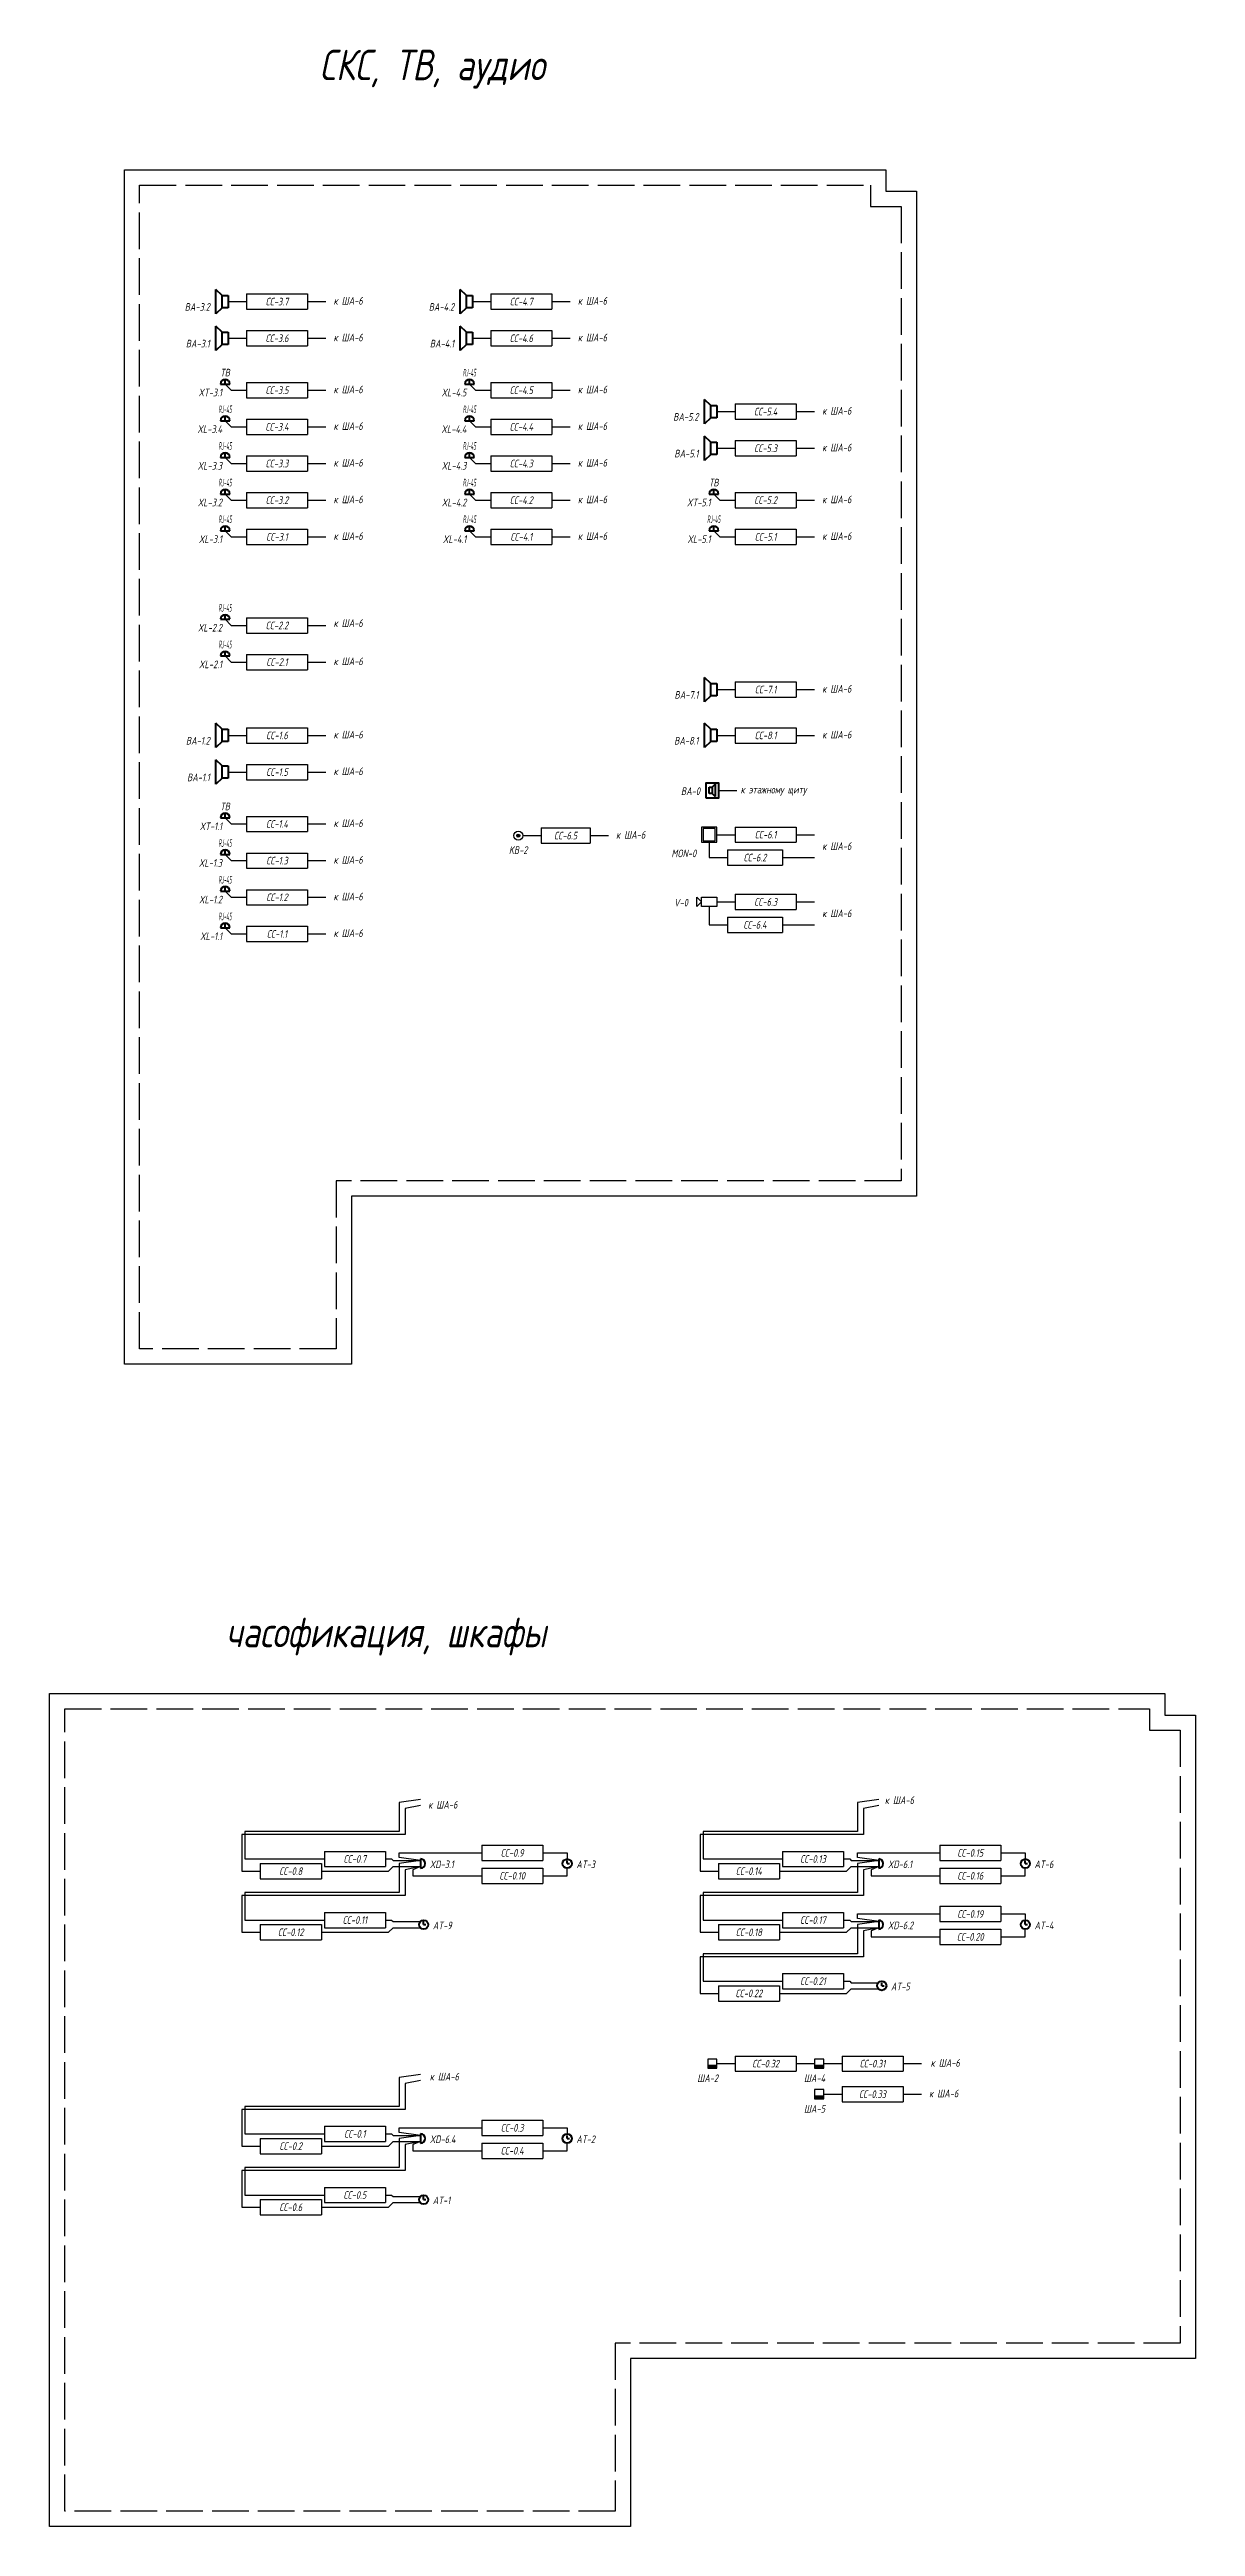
# Model space of a CAD drawing. Header units: millimetres. Extents: x -1048 to 3005, y -1068 to 487.
# Drawn here: x 844 to 1219, y -392 to 418 of the extents above; entities that cross this region are included whole.
import ezdxf
from ezdxf.enums import TextEntityAlignment as Align

# ---------------------------------------------------------------- set-up
doc = ezdxf.new("R2010")
doc.units = ezdxf.units.MM
doc.linetypes.add('ACAD_ISO02W100', pattern=[15, 12, -3])
doc.layers.add('05 Слаботочка', color=7, linetype='Continuous')
doc.layers.add('10 СОТ', color=7, linetype='Continuous')
doc.layers.add('noprint', color=2, linetype='Continuous', plot=False)
doc.styles.get("Standard").update_dxf_attribs({"font": 'arial.ttf'})
doc.styles.add('ГОСТ-ISOCPEUR', font='isocpeui.ttf', dxfattribs={"width": 0.8})
doc.linetypes.add('12V', pattern='A,12.7,-5.08,["12V",Standard,S=2.54,R=0,X=-2.54,Y=-1.27],-5.08', length=22.86)
doc.linetypes.add('LAN_LINE', pattern='A,0.2,-0.05,["LAN",Standard,S=0.1,R=0,X=0,Y=-0.05],-0.3,0.1', length=0.65)
doc.linetypes.add('RS_LINE', pattern='A,0.2,-0.05,["RS",Standard,S=0.1,R=0,X=0,Y=-0.05],-0.2,0.1', length=0.55)

# ---------------------------------------------------------------- blocks, each defined once
blk = doc.blocks.new('розетка RJ-45')
at = {"color": 0, "lineweight": -2}
for p, q in [((-1.5, 0), (1.5, 0)), ((0, 0), (0, 1.5))]:
    blk.add_line(p, q, dxfattribs=at)
blk.add_arc((0, 0), 1.5, 0, 180, dxfattribs=at)
at = {"color": 0, "lineweight": -2, "style": 'ГОСТ-ISOCPEUR', "width": 0.4}
blk.add_text('RJ-45', height=2.5, dxfattribs=at).set_placement((0, 2.5), align=Align.CENTER)
blk = doc.blocks.new('розетка ТВ')
at = {"color": 0, "lineweight": -2}
for p, q in [((-1.5, 0), (1.5, 0)), ((0, 0), (0, 1.5))]:
    blk.add_line(p, q, dxfattribs=at)
blk.add_arc((0, 0), 1.5, 0, 180, dxfattribs=at)
at = {"color": 0, "lineweight": -2, "style": 'ГОСТ-ISOCPEUR', "width": 0.8}
blk.add_text('ТВ', height=2.5, dxfattribs=at).set_placement((0, 2.5), align=Align.CENTER)
blk = doc.blocks.new('*T256')
at = {"color": 0, "lineweight": -2}
for p, q in [((0, 0), (20, 0)), ((0, 0), (0, -5)), ((20, 0), (20, -5)), ((0, -5), (20, -5))]:
    blk.add_line(p, q, dxfattribs=at)
at = {"color": 0, "insert": (10, -2.5), "char_height": 2.5, "width": 19, "attachment_point": 5, "style": 'ГОСТ-ISOCPEUR'}
blk.add_mtext('{СС-1.1}', dxfattribs=at)
blk = doc.blocks.new('*T259')
at = {"color": 0, "lineweight": -2}
for p, q in [((0, 0), (20, 0)), ((0, 0), (0, -5)), ((20, 0), (20, -5)), ((0, -5), (20, -5))]:
    blk.add_line(p, q, dxfattribs=at)
at = {"color": 0, "insert": (10, -2.5), "char_height": 2.5, "width": 19, "attachment_point": 5, "style": 'ГОСТ-ISOCPEUR'}
blk.add_mtext('{СС-1.2}', dxfattribs=at)
blk = doc.blocks.new('*T260')
at = {"color": 0, "lineweight": -2}
for p, q in [((0, 0), (20, 0)), ((0, 0), (0, -5)), ((20, 0), (20, -5)), ((0, -5), (20, -5))]:
    blk.add_line(p, q, dxfattribs=at)
at = {"color": 0, "insert": (10, -2.5), "char_height": 2.5, "width": 19, "attachment_point": 5, "style": 'ГОСТ-ISOCPEUR'}
blk.add_mtext('{СС-1.3}', dxfattribs=at)
blk = doc.blocks.new('*T261')
at = {"color": 0, "lineweight": -2}
for p, q in [((0, 0), (20, 0)), ((0, 0), (0, -5)), ((20, 0), (20, -5)), ((0, -5), (20, -5))]:
    blk.add_line(p, q, dxfattribs=at)
at = {"color": 0, "insert": (10, -2.5), "char_height": 2.5, "width": 19, "attachment_point": 5, "style": 'ГОСТ-ISOCPEUR'}
blk.add_mtext('{СС-2.1}', dxfattribs=at)
blk = doc.blocks.new('*T262')
at = {"color": 0, "lineweight": -2}
for p, q in [((0, 0), (20, 0)), ((0, 0), (0, -5)), ((20, 0), (20, -5)), ((0, -5), (20, -5))]:
    blk.add_line(p, q, dxfattribs=at)
at = {"color": 0, "insert": (10, -2.5), "char_height": 2.5, "width": 19, "attachment_point": 5, "style": 'ГОСТ-ISOCPEUR'}
blk.add_mtext('{СС-2.2}', dxfattribs=at)
blk = doc.blocks.new('*T263')
at = {"color": 0, "lineweight": -2}
for p, q in [((0, 0), (20, 0)), ((0, 0), (0, -5)), ((20, 0), (20, -5)), ((0, -5), (20, -5))]:
    blk.add_line(p, q, dxfattribs=at)
at = {"color": 0, "insert": (10, -2.5), "char_height": 2.5, "width": 19, "attachment_point": 5, "style": 'ГОСТ-ISOCPEUR'}
blk.add_mtext('{СС-3.1}', dxfattribs=at)
blk = doc.blocks.new('*T264')
at = {"color": 0, "lineweight": -2}
for p, q in [((0, 0), (20, 0)), ((0, 0), (0, -5)), ((20, 0), (20, -5)), ((0, -5), (20, -5))]:
    blk.add_line(p, q, dxfattribs=at)
at = {"color": 0, "insert": (10, -2.5), "char_height": 2.5, "width": 19, "attachment_point": 5, "style": 'ГОСТ-ISOCPEUR'}
blk.add_mtext('{СС-3.2}', dxfattribs=at)
blk = doc.blocks.new('*T265')
at = {"color": 0, "lineweight": -2}
for p, q in [((0, 0), (20, 0)), ((0, 0), (0, -5)), ((20, 0), (20, -5)), ((0, -5), (20, -5))]:
    blk.add_line(p, q, dxfattribs=at)
at = {"color": 0, "insert": (10, -2.5), "char_height": 2.5, "width": 19, "attachment_point": 5, "style": 'ГОСТ-ISOCPEUR'}
blk.add_mtext('{СС-3.3}', dxfattribs=at)
blk = doc.blocks.new('*T266')
at = {"color": 0, "lineweight": -2}
for p, q in [((0, 0), (20, 0)), ((0, 0), (0, -5)), ((20, 0), (20, -5)), ((0, -5), (20, -5))]:
    blk.add_line(p, q, dxfattribs=at)
at = {"color": 0, "insert": (10, -2.5), "char_height": 2.5, "width": 19, "attachment_point": 5, "style": 'ГОСТ-ISOCPEUR'}
blk.add_mtext('{СС-3.4}', dxfattribs=at)
blk = doc.blocks.new('*T267')
at = {"color": 0, "lineweight": -2}
for p, q in [((0, 0), (20, 0)), ((0, 0), (0, -5)), ((20, 0), (20, -5)), ((0, -5), (20, -5))]:
    blk.add_line(p, q, dxfattribs=at)
at = {"color": 0, "insert": (10, -2.5), "char_height": 2.5, "width": 19, "attachment_point": 5, "style": 'ГОСТ-ISOCPEUR'}
blk.add_mtext('{СС-4.1}', dxfattribs=at)
blk = doc.blocks.new('*T268')
at = {"color": 0, "lineweight": -2}
for p, q in [((0, 0), (20, 0)), ((0, 0), (0, -5)), ((20, 0), (20, -5)), ((0, -5), (20, -5))]:
    blk.add_line(p, q, dxfattribs=at)
at = {"color": 0, "insert": (10, -2.5), "char_height": 2.5, "width": 19, "attachment_point": 5, "style": 'ГОСТ-ISOCPEUR'}
blk.add_mtext('{СС-4.2}', dxfattribs=at)
blk = doc.blocks.new('*T269')
at = {"color": 0, "lineweight": -2}
for p, q in [((0, 0), (20, 0)), ((0, 0), (0, -5)), ((20, 0), (20, -5)), ((0, -5), (20, -5))]:
    blk.add_line(p, q, dxfattribs=at)
at = {"color": 0, "insert": (10, -2.5), "char_height": 2.5, "width": 19, "attachment_point": 5, "style": 'ГОСТ-ISOCPEUR'}
blk.add_mtext('{СС-4.3}', dxfattribs=at)
blk = doc.blocks.new('*T270')
at = {"color": 0, "lineweight": -2}
for p, q in [((0, 0), (20, 0)), ((0, 0), (0, -5)), ((20, 0), (20, -5)), ((0, -5), (20, -5))]:
    blk.add_line(p, q, dxfattribs=at)
at = {"color": 0, "insert": (10, -2.5), "char_height": 2.5, "width": 19, "attachment_point": 5, "style": 'ГОСТ-ISOCPEUR'}
blk.add_mtext('{СС-4.4}', dxfattribs=at)
blk = doc.blocks.new('*T271')
at = {"color": 0, "lineweight": -2}
for p, q in [((0, 0), (20, 0)), ((0, 0), (0, -5)), ((20, 0), (20, -5)), ((0, -5), (20, -5))]:
    blk.add_line(p, q, dxfattribs=at)
at = {"color": 0, "insert": (10, -2.5), "char_height": 2.5, "width": 19, "attachment_point": 5, "style": 'ГОСТ-ISOCPEUR'}
blk.add_mtext('{СС-4.5}', dxfattribs=at)
blk = doc.blocks.new('*T272')
at = {"color": 0, "lineweight": -2}
for p, q in [((0, 0), (20, 0)), ((0, 0), (0, -5)), ((20, 0), (20, -5)), ((0, -5), (20, -5))]:
    blk.add_line(p, q, dxfattribs=at)
at = {"color": 0, "insert": (10, -2.5), "char_height": 2.5, "width": 19, "attachment_point": 5, "style": 'ГОСТ-ISOCPEUR'}
blk.add_mtext('{СС-5.1}', dxfattribs=at)
blk = doc.blocks.new('*T273')
at = {"color": 0, "lineweight": -2}
for p, q in [((0, 0), (20, 0)), ((0, 0), (0, -5)), ((20, 0), (20, -5)), ((0, -5), (20, -5))]:
    blk.add_line(p, q, dxfattribs=at)
at = {"color": 0, "insert": (10, -2.5), "char_height": 2.5, "width": 19, "attachment_point": 5, "style": 'ГОСТ-ISOCPEUR'}
blk.add_mtext('{СС-1.4}', dxfattribs=at)
blk = doc.blocks.new('*T274')
at = {"color": 0, "lineweight": -2}
for p, q in [((0, 0), (20, 0)), ((0, 0), (0, -5)), ((20, 0), (20, -5)), ((0, -5), (20, -5))]:
    blk.add_line(p, q, dxfattribs=at)
at = {"color": 0, "insert": (10, -2.5), "char_height": 2.5, "width": 19, "attachment_point": 5, "style": 'ГОСТ-ISOCPEUR'}
blk.add_mtext('{СС-3.5}', dxfattribs=at)
blk = doc.blocks.new('*T275')
at = {"color": 0, "lineweight": -2}
for p, q in [((0, 0), (20, 0)), ((0, 0), (0, -5)), ((20, 0), (20, -5)), ((0, -5), (20, -5))]:
    blk.add_line(p, q, dxfattribs=at)
at = {"color": 0, "insert": (10, -2.5), "char_height": 2.5, "width": 19, "attachment_point": 5, "style": 'ГОСТ-ISOCPEUR'}
blk.add_mtext('{СС-5.2}', dxfattribs=at)
blk = doc.blocks.new('громкоговоритель')
at = {"color": 0, "lineweight": -2}
for p, q in [((0, -2), (0, 2)), ((0, 2), (2, 2)), ((2, 2), (4, 4)), ((2, 2), (2, -2)), ((4, 4), (4, -4)), ((2, -2), (0, -2)), ((2, -2), (4, -4))]:
    blk.add_line(p, q, dxfattribs=at)
blk = doc.blocks.new('*T276')
at = {"color": 0, "lineweight": -2}
for p, q in [((0, 0), (20, 0)), ((0, 0), (0, -5)), ((20, 0), (20, -5)), ((0, -5), (20, -5))]:
    blk.add_line(p, q, dxfattribs=at)
at = {"color": 0, "insert": (10, -2.5), "char_height": 2.5, "width": 19, "attachment_point": 5, "style": 'ГОСТ-ISOCPEUR'}
blk.add_mtext('{СС-1.5}', dxfattribs=at)
blk = doc.blocks.new('*T277')
at = {"color": 0, "lineweight": -2}
for p, q in [((0, 0), (20, 0)), ((0, 0), (0, -5)), ((20, 0), (20, -5)), ((0, -5), (20, -5))]:
    blk.add_line(p, q, dxfattribs=at)
at = {"color": 0, "insert": (10, -2.5), "char_height": 2.5, "width": 19, "attachment_point": 5, "style": 'ГОСТ-ISOCPEUR'}
blk.add_mtext('{СС-1.6}', dxfattribs=at)
blk = doc.blocks.new('*T278')
at = {"color": 0, "lineweight": -2}
for p, q in [((0, 0), (20, 0)), ((0, 0), (0, -5)), ((20, 0), (20, -5)), ((0, -5), (20, -5))]:
    blk.add_line(p, q, dxfattribs=at)
at = {"color": 0, "insert": (10, -2.5), "char_height": 2.5, "width": 19, "attachment_point": 5, "style": 'ГОСТ-ISOCPEUR'}
blk.add_mtext('{СС-3.6}', dxfattribs=at)
blk = doc.blocks.new('*T279')
at = {"color": 0, "lineweight": -2}
for p, q in [((0, 0), (20, 0)), ((0, 0), (0, -5)), ((20, 0), (20, -5)), ((0, -5), (20, -5))]:
    blk.add_line(p, q, dxfattribs=at)
at = {"color": 0, "insert": (10, -2.5), "char_height": 2.5, "width": 19, "attachment_point": 5, "style": 'ГОСТ-ISOCPEUR'}
blk.add_mtext('{СС-3.7}', dxfattribs=at)
blk = doc.blocks.new('*T280')
at = {"color": 0, "lineweight": -2}
for p, q in [((0, 0), (20, 0)), ((0, 0), (0, -5)), ((20, 0), (20, -5)), ((0, -5), (20, -5))]:
    blk.add_line(p, q, dxfattribs=at)
at = {"color": 0, "insert": (10, -2.5), "char_height": 2.5, "width": 19, "attachment_point": 5, "style": 'ГОСТ-ISOCPEUR'}
blk.add_mtext('{СС-4.6}', dxfattribs=at)
blk = doc.blocks.new('*T281')
at = {"color": 0, "lineweight": -2}
for p, q in [((0, 0), (20, 0)), ((0, 0), (0, -5)), ((20, 0), (20, -5)), ((0, -5), (20, -5))]:
    blk.add_line(p, q, dxfattribs=at)
at = {"color": 0, "insert": (10, -2.5), "char_height": 2.5, "width": 19, "attachment_point": 5, "style": 'ГОСТ-ISOCPEUR'}
blk.add_mtext('{СС-4.7}', dxfattribs=at)
blk = doc.blocks.new('*T282')
at = {"color": 0, "lineweight": -2}
for p, q in [((0, 0), (20, 0)), ((0, 0), (0, -5)), ((20, 0), (20, -5)), ((0, -5), (20, -5))]:
    blk.add_line(p, q, dxfattribs=at)
at = {"color": 0, "insert": (10, -2.5), "char_height": 2.5, "width": 19, "attachment_point": 5, "style": 'ГОСТ-ISOCPEUR'}
blk.add_mtext('{СС-5.3}', dxfattribs=at)
blk = doc.blocks.new('*T283')
at = {"color": 0, "lineweight": -2}
for p, q in [((0, 0), (20, 0)), ((0, 0), (0, -5)), ((20, 0), (20, -5)), ((0, -5), (20, -5))]:
    blk.add_line(p, q, dxfattribs=at)
at = {"color": 0, "insert": (10, -2.5), "char_height": 2.5, "width": 19, "attachment_point": 5, "style": 'ГОСТ-ISOCPEUR'}
blk.add_mtext('{СС-5.4}', dxfattribs=at)
blk = doc.blocks.new('*T284')
at = {"color": 0, "lineweight": -2}
for p, q in [((0, 0), (20, 0)), ((0, 0), (0, -5)), ((20, 0), (20, -5)), ((0, -5), (20, -5))]:
    blk.add_line(p, q, dxfattribs=at)
at = {"color": 0, "insert": (10, -2.5), "char_height": 2.5, "width": 19, "attachment_point": 5, "style": 'ГОСТ-ISOCPEUR'}
blk.add_mtext('{СС-7.1}', dxfattribs=at)
blk = doc.blocks.new('*T285')
at = {"color": 0, "lineweight": -2}
for p, q in [((0, 0), (20, 0)), ((0, 0), (0, -5)), ((20, 0), (20, -5)), ((0, -5), (20, -5))]:
    blk.add_line(p, q, dxfattribs=at)
at = {"color": 0, "insert": (10, -2.5), "char_height": 2.5, "width": 19, "attachment_point": 5, "style": 'ГОСТ-ISOCPEUR'}
blk.add_mtext('{СС-8.1}', dxfattribs=at)
blk = doc.blocks.new('часы')
at = {"color": 0, "lineweight": -2}
for q in [(9893.5, 982.52), (9894.25, 981.52)]:
    blk.add_line((9893.5, 981.52), q, dxfattribs=at)
blk.add_circle((9893.5, 981.52), 1.5, dxfattribs=at)
blk = doc.blocks.new('коробка коммутационная')
at = {"color": 0, "lineweight": -2}
blk.add_line((0, 3), (0, 0), dxfattribs=at)
blk.add_arc((0, 1.5), 1.5, 270, 90, dxfattribs=at)
blk = doc.blocks.new('*T287')
at = {"color": 0, "lineweight": -2}
for p, q in [((0, 0), (20, 0)), ((0, 0), (0, -5)), ((20, 0), (20, -5)), ((0, -5), (20, -5))]:
    blk.add_line(p, q, dxfattribs=at)
at = {"color": 0, "insert": (10, -2.5), "char_height": 2.5, "width": 19, "attachment_point": 5, "style": 'ГОСТ-ISOCPEUR'}
blk.add_mtext('{СС-0.1}', dxfattribs=at)
blk = doc.blocks.new('*T288')
at = {"color": 0, "lineweight": -2}
for p, q in [((0, 0), (20, 0)), ((0, 0), (0, -5)), ((20, 0), (20, -5)), ((0, -5), (20, -5))]:
    blk.add_line(p, q, dxfattribs=at)
at = {"color": 0, "insert": (10, -2.5), "char_height": 2.5, "width": 19, "attachment_point": 5, "style": 'ГОСТ-ISOCPEUR'}
blk.add_mtext('{СС-0.2}', dxfattribs=at)
blk = doc.blocks.new('*T289')
at = {"color": 0, "lineweight": -2}
for p, q in [((0, 0), (20, 0)), ((0, 0), (0, -5)), ((20, 0), (20, -5)), ((0, -5), (20, -5))]:
    blk.add_line(p, q, dxfattribs=at)
at = {"color": 0, "insert": (10, -2.5), "char_height": 2.5, "width": 19, "attachment_point": 5, "style": 'ГОСТ-ISOCPEUR'}
blk.add_mtext('{СС-0.5}', dxfattribs=at)
blk = doc.blocks.new('*T290')
at = {"color": 0, "lineweight": -2}
for p, q in [((0, 0), (20, 0)), ((0, 0), (0, -5)), ((20, 0), (20, -5)), ((0, -5), (20, -5))]:
    blk.add_line(p, q, dxfattribs=at)
at = {"color": 0, "insert": (10, -2.5), "char_height": 2.5, "width": 19, "attachment_point": 5, "style": 'ГОСТ-ISOCPEUR'}
blk.add_mtext('{СС-0.6}', dxfattribs=at)
blk = doc.blocks.new('*T291')
at = {"color": 0, "lineweight": -2}
for p, q in [((0, 0), (20, 0)), ((0, 0), (0, -5)), ((20, 0), (20, -5)), ((0, -5), (20, -5))]:
    blk.add_line(p, q, dxfattribs=at)
at = {"color": 0, "insert": (10, -2.5), "char_height": 2.5, "width": 19, "attachment_point": 5, "style": 'ГОСТ-ISOCPEUR'}
blk.add_mtext('{СС-0.7}', dxfattribs=at)
blk = doc.blocks.new('*T292')
at = {"color": 0, "lineweight": -2}
for p, q in [((0, 0), (20, 0)), ((0, 0), (0, -5)), ((20, 0), (20, -5)), ((0, -5), (20, -5))]:
    blk.add_line(p, q, dxfattribs=at)
at = {"color": 0, "insert": (10, -2.5), "char_height": 2.5, "width": 19, "attachment_point": 5, "style": 'ГОСТ-ISOCPEUR'}
blk.add_mtext('{СС-0.8}', dxfattribs=at)
blk = doc.blocks.new('*T293')
at = {"color": 0, "lineweight": -2}
for p, q in [((0, 0), (20, 0)), ((0, 0), (0, -5)), ((20, 0), (20, -5)), ((0, -5), (20, -5))]:
    blk.add_line(p, q, dxfattribs=at)
at = {"color": 0, "insert": (10, -2.5), "char_height": 2.5, "width": 19, "attachment_point": 5, "style": 'ГОСТ-ISOCPEUR'}
blk.add_mtext('{СС-0.11}', dxfattribs=at)
blk = doc.blocks.new('*T294')
at = {"color": 0, "lineweight": -2}
for p, q in [((0, 0), (20, 0)), ((0, 0), (0, -5)), ((20, 0), (20, -5)), ((0, -5), (20, -5))]:
    blk.add_line(p, q, dxfattribs=at)
at = {"color": 0, "insert": (10, -2.5), "char_height": 2.5, "width": 19, "attachment_point": 5, "style": 'ГОСТ-ISOCPEUR'}
blk.add_mtext('{СС-0.12}', dxfattribs=at)
blk = doc.blocks.new('*T295')
at = {"color": 0, "lineweight": -2}
for p, q in [((0, 0), (20, 0)), ((0, 0), (0, -5)), ((20, 0), (20, -5)), ((0, -5), (20, -5))]:
    blk.add_line(p, q, dxfattribs=at)
at = {"color": 0, "insert": (10, -2.5), "char_height": 2.5, "width": 19, "attachment_point": 5, "style": 'ГОСТ-ISOCPEUR'}
blk.add_mtext('{СС-0.13}', dxfattribs=at)
blk = doc.blocks.new('*T296')
at = {"color": 0, "lineweight": -2}
for p, q in [((0, 0), (20, 0)), ((0, 0), (0, -5)), ((20, 0), (20, -5)), ((0, -5), (20, -5))]:
    blk.add_line(p, q, dxfattribs=at)
at = {"color": 0, "insert": (10, -2.5), "char_height": 2.5, "width": 19, "attachment_point": 5, "style": 'ГОСТ-ISOCPEUR'}
blk.add_mtext('{СС-0.14}', dxfattribs=at)
blk = doc.blocks.new('*T297')
at = {"color": 0, "lineweight": -2}
for p, q in [((0, 0), (20, 0)), ((0, 0), (0, -5)), ((20, 0), (20, -5)), ((0, -5), (20, -5))]:
    blk.add_line(p, q, dxfattribs=at)
at = {"color": 0, "insert": (10, -2.5), "char_height": 2.5, "width": 19, "attachment_point": 5, "style": 'ГОСТ-ISOCPEUR'}
blk.add_mtext('{СС-0.18}', dxfattribs=at)
blk = doc.blocks.new('*T298')
at = {"color": 0, "lineweight": -2}
for p, q in [((0, 0), (20, 0)), ((0, 0), (0, -5)), ((20, 0), (20, -5)), ((0, -5), (20, -5))]:
    blk.add_line(p, q, dxfattribs=at)
at = {"color": 0, "insert": (10, -2.5), "char_height": 2.5, "width": 19, "attachment_point": 5, "style": 'ГОСТ-ISOCPEUR'}
blk.add_mtext('{СС-0.17}', dxfattribs=at)
blk = doc.blocks.new('*T299')
at = {"color": 0, "lineweight": -2}
for p, q in [((0, 0), (20, 0)), ((0, 0), (0, -5)), ((20, 0), (20, -5)), ((0, -5), (20, -5))]:
    blk.add_line(p, q, dxfattribs=at)
at = {"color": 0, "insert": (10, -2.5), "char_height": 2.5, "width": 19, "attachment_point": 5, "style": 'ГОСТ-ISOCPEUR'}
blk.add_mtext('{СС-0.21}', dxfattribs=at)
blk = doc.blocks.new('*T300')
at = {"color": 0, "lineweight": -2}
for p, q in [((0, 0), (20, 0)), ((0, 0), (0, -5)), ((20, 0), (20, -5)), ((0, -5), (20, -5))]:
    blk.add_line(p, q, dxfattribs=at)
at = {"color": 0, "insert": (10, -2.5), "char_height": 2.5, "width": 19, "attachment_point": 5, "style": 'ГОСТ-ISOCPEUR'}
blk.add_mtext('{СС-0.22}', dxfattribs=at)
blk = doc.blocks.new('шкаф')
blk.add_hatch(color=256).paths.add_polyline_path([(3, 0), (3, 1), (0, 1), (0, 0)])
blk.add_line((0, 1), (3, 1))
blk.add_lwpolyline([(0, 0), (3, 0), (3, 3), (0, 3)], close=True)
blk = doc.blocks.new('*T335')
at = {"color": 0, "lineweight": -2}
for p, q in [((0, 0), (20, 0)), ((0, 0), (0, -5)), ((20, 0), (20, -5)), ((0, -5), (20, -5))]:
    blk.add_line(p, q, dxfattribs=at)
at = {"color": 0, "insert": (10, -2.5), "char_height": 2.5, "width": 19, "attachment_point": 5, "style": 'ГОСТ-ISOCPEUR'}
blk.add_mtext('{СС-0.31}', dxfattribs=at)
blk = doc.blocks.new('*T336')
at = {"color": 0, "lineweight": -2}
for p, q in [((0, 0), (20, 0)), ((0, 0), (0, -5)), ((20, 0), (20, -5)), ((0, -5), (20, -5))]:
    blk.add_line(p, q, dxfattribs=at)
at = {"color": 0, "insert": (10, -2.5), "char_height": 2.5, "width": 19, "attachment_point": 5, "style": 'ГОСТ-ISOCPEUR'}
blk.add_mtext('{СС-0.32}', dxfattribs=at)
blk = doc.blocks.new('*T337')
at = {"color": 0, "lineweight": -2}
for p, q in [((0, 0), (20, 0)), ((0, 0), (0, -5)), ((20, 0), (20, -5)), ((0, -5), (20, -5))]:
    blk.add_line(p, q, dxfattribs=at)
at = {"color": 0, "insert": (10, -2.5), "char_height": 2.5, "width": 19, "attachment_point": 5, "style": 'ГОСТ-ISOCPEUR'}
blk.add_mtext('{СС-0.33}', dxfattribs=at)
blk = doc.blocks.new('*T338')
at = {"color": 0, "lineweight": -2}
for p, q in [((0, 0), (20, 0)), ((0, 0), (0, -5)), ((20, 0), (20, -5)), ((0, -5), (20, -5))]:
    blk.add_line(p, q, dxfattribs=at)
at = {"color": 0, "insert": (10, -2.5), "char_height": 2.5, "width": 19, "attachment_point": 5, "style": 'ГОСТ-ISOCPEUR'}
blk.add_mtext('{СС-0.4}', dxfattribs=at)
blk = doc.blocks.new('*T339')
at = {"color": 0, "lineweight": -2}
for p, q in [((0, 0), (20, 0)), ((0, 0), (0, -5)), ((20, 0), (20, -5)), ((0, -5), (20, -5))]:
    blk.add_line(p, q, dxfattribs=at)
at = {"color": 0, "insert": (10, -2.5), "char_height": 2.5, "width": 19, "attachment_point": 5, "style": 'ГОСТ-ISOCPEUR'}
blk.add_mtext('{СС-0.3}', dxfattribs=at)
blk = doc.blocks.new('*T340')
at = {"color": 0, "lineweight": -2}
for p, q in [((0, 0), (20, 0)), ((0, 0), (0, -5)), ((20, 0), (20, -5)), ((0, -5), (20, -5))]:
    blk.add_line(p, q, dxfattribs=at)
at = {"color": 0, "insert": (10, -2.5), "char_height": 2.5, "width": 19, "attachment_point": 5, "style": 'ГОСТ-ISOCPEUR'}
blk.add_mtext('{СС-0.10}', dxfattribs=at)
blk = doc.blocks.new('*T341')
at = {"color": 0, "lineweight": -2}
for p, q in [((0, 0), (20, 0)), ((0, 0), (0, -5)), ((20, 0), (20, -5)), ((0, -5), (20, -5))]:
    blk.add_line(p, q, dxfattribs=at)
at = {"color": 0, "insert": (10, -2.5), "char_height": 2.5, "width": 19, "attachment_point": 5, "style": 'ГОСТ-ISOCPEUR'}
blk.add_mtext('{СС-0.9}', dxfattribs=at)
blk = doc.blocks.new('*T342')
at = {"color": 0, "lineweight": -2}
for p, q in [((0, 0), (20, 0)), ((0, 0), (0, -5)), ((20, 0), (20, -5)), ((0, -5), (20, -5))]:
    blk.add_line(p, q, dxfattribs=at)
at = {"color": 0, "insert": (10, -2.5), "char_height": 2.5, "width": 19, "attachment_point": 5, "style": 'ГОСТ-ISOCPEUR'}
blk.add_mtext('{СС-0.16}', dxfattribs=at)
blk = doc.blocks.new('*T343')
at = {"color": 0, "lineweight": -2}
for p, q in [((0, 0), (20, 0)), ((0, 0), (0, -5)), ((20, 0), (20, -5)), ((0, -5), (20, -5))]:
    blk.add_line(p, q, dxfattribs=at)
at = {"color": 0, "insert": (10, -2.5), "char_height": 2.5, "width": 19, "attachment_point": 5, "style": 'ГОСТ-ISOCPEUR'}
blk.add_mtext('{СС-0.15}', dxfattribs=at)
blk = doc.blocks.new('*T344')
at = {"color": 0, "lineweight": -2}
for p, q in [((0, 0), (20, 0)), ((0, 0), (0, -5)), ((20, 0), (20, -5)), ((0, -5), (20, -5))]:
    blk.add_line(p, q, dxfattribs=at)
at = {"color": 0, "insert": (10, -2.5), "char_height": 2.5, "width": 19, "attachment_point": 5, "style": 'ГОСТ-ISOCPEUR'}
blk.add_mtext('{СС-0.20}', dxfattribs=at)
blk = doc.blocks.new('*T345')
at = {"color": 0, "lineweight": -2}
for p, q in [((0, 0), (20, 0)), ((0, 0), (0, -5)), ((20, 0), (20, -5)), ((0, -5), (20, -5))]:
    blk.add_line(p, q, dxfattribs=at)
at = {"color": 0, "insert": (10, -2.5), "char_height": 2.5, "width": 19, "attachment_point": 5, "style": 'ГОСТ-ISOCPEUR'}
blk.add_mtext('{СС-0.19}', dxfattribs=at)
blk = doc.blocks.new('аудиодомофон')
at = {"color": 0, "lineweight": -2}
for p, q in [((1, 1.5), (1, 3.5)), ((1, 3.5), (2, 3.5)), ((2, 1.5), (1, 1.5)), ((2, 3.5), (3, 4.5)), ((2, 3.5), (2, 1.5)), ((2, 1.5), (3, 0.5)), ((3, 4.5), (3, 0.5))]:
    blk.add_line(p, q, dxfattribs=at)
blk.add_lwpolyline([(0, 0), (0, 5), (4, 5), (4, 0)], close=True, dxfattribs=at)
blk = doc.blocks.new('видеокамера 800х600')
at = {"color": 0}
for p, q in [((0, 0), (0, 3)), ((0, 3), (5, 3)), ((5, 0), (0, 0)), ((5, 3), (5, 0)), ((5, 1.5), (6.5, 3)), ((6.5, 0), (5, 1.5)), ((6.5, 3), (6.5, 0))]:
    blk.add_line(p, q, dxfattribs=at)
blk = doc.blocks.new('монитор')
at = {"color": 0}
for points in [[(5, 5), (0, 5), (0, 0), (5, 0)], [(4.5, 4.5), (0.5, 4.5), (0.5, 0.5), (4.5, 0.5)]]:
    blk.add_lwpolyline(points, close=True, dxfattribs=at)
blk = doc.blocks.new('*T474')
at = {"color": 0, "lineweight": -2}
for p, q in [((0, 0), (20, 0)), ((0, 0), (0, -5)), ((20, 0), (20, -5)), ((0, -5), (20, -5))]:
    blk.add_line(p, q, dxfattribs=at)
at = {"color": 0, "insert": (10, -2.5), "char_height": 2.5, "width": 19, "attachment_point": 5, "style": 'ГОСТ-ISOCPEUR'}
blk.add_mtext('{СС-6.1}', dxfattribs=at)
blk = doc.blocks.new('*T475')
at = {"color": 0, "lineweight": -2}
for p, q in [((0, 0), (18, 0)), ((0, 0), (0, -5)), ((18, 0), (18, -5)), ((0, -5), (18, -5))]:
    blk.add_line(p, q, dxfattribs=at)
at = {"color": 0, "insert": (9, -2.5), "char_height": 2.5, "width": 17, "attachment_point": 5, "style": 'ГОСТ-ISOCPEUR'}
blk.add_mtext('{СС-6.2}', dxfattribs=at)
blk = doc.blocks.new('*T476')
at = {"color": 0, "lineweight": -2}
for p, q in [((0, 0), (20, 0)), ((0, 0), (0, -5)), ((20, 0), (20, -5)), ((0, -5), (20, -5))]:
    blk.add_line(p, q, dxfattribs=at)
at = {"color": 0, "insert": (10, -2.5), "char_height": 2.5, "width": 19, "attachment_point": 5, "style": 'ГОСТ-ISOCPEUR'}
blk.add_mtext('{СС-6.3}', dxfattribs=at)
blk = doc.blocks.new('*T477')
at = {"color": 0, "lineweight": -2}
for p, q in [((0, 0), (18, 0)), ((0, 0), (0, -5)), ((18, 0), (18, -5)), ((0, -5), (18, -5))]:
    blk.add_line(p, q, dxfattribs=at)
at = {"color": 0, "insert": (9, -2.5), "char_height": 2.5, "width": 17, "attachment_point": 5, "style": 'ГОСТ-ISOCPEUR'}
blk.add_mtext('{СС-6.4}', dxfattribs=at)
blk = doc.blocks.new('*T521')
at = {"color": 0, "lineweight": -2}
for p, q in [((0, 0), (16, 0)), ((0, 0), (0, -5)), ((16, 0), (16, -5)), ((0, -5), (16, -5))]:
    blk.add_line(p, q, dxfattribs=at)
at = {"color": 0, "insert": (8, -2.5), "char_height": 2.5, "width": 15, "attachment_point": 5, "style": 'ГОСТ-ISOCPEUR'}
blk.add_mtext('{СС-6.5}', dxfattribs=at)
blk = doc.blocks.new('тревожная кнопка')
at = {"lineweight": -2}
h = blk.add_hatch(color=0, dxfattribs=at)
h.dxf.hatch_style = 1
edge = h.paths.add_edge_path()
edge.add_arc((0, 0), 0.5, 0, 360)
at = {"color": 0, "lineweight": -2}
for radius in [1.5, 0.5]:
    blk.add_circle((0, 0), radius, dxfattribs=at)

msp = doc.modelspace()

# ---------------------------------------------------------------- linework, layer by layer
at = {"ltscale": 8}
for p, q in [((902, 335.8), (908, 335.8)), ((928, 335.8), (934, 335.8)), ((982, 335.8), (988, 335.8)), ((1008, 335.8), (1014, 335.8)), ((902, 323.8), (908, 323.8)), ((928, 323.8), (934, 323.8)), ((982, 323.8), (988, 323.8)), ((1008, 323.8), (1014, 323.8)), ((928, 306.8), (934, 306.8)), ((1062, 299.8), (1068, 299.8)), ((1088, 299.8), (1094, 299.8)), ((1062, 287.8), (1068, 287.8)), ((1088, 287.8), (1094, 287.8)), ((1088, 270.8), (1094, 270.8)), ((1062, 208.8), (1068, 208.8)), ((1088, 208.8), (1094, 208.8)), ((902, 193.8), (908, 193.8)), ((928, 193.8), (934, 193.8)), ((1062, 193.8), (1068, 193.8)), ((1088, 193.8), (1094, 193.8)), ((902, 181.8), (908, 181.8)), ((928, 181.8), (934, 181.8)), ((1062.5, 175.8), (1068.5, 175.8)), ((928, 164.8), (934, 164.8)), ((998.5, 161), (1004.5, 161)), ((1020.5, 161), (1026.5, 161)), ((1062, 161.3), (1068, 161.3)), ((1088, 161.3), (1094, 161.3)), ((1083.5, 153.8), (1094, 153.8)), ((1062, 139.3), (1068, 139.3)), ((1088, 139.3), (1094, 139.3)), ((1083.5, 131.8), (1094, 131.8))]:
    msp.add_line(p, q, dxfattribs=at)
at = {"linetype": 'LAN_LINE', "ltscale": 8}
for p, q in [((1008, 306.8), (1014, 306.8)), ((928, 294.8), (934, 294.8)), ((1008, 294.8), (1014, 294.8)), ((928, 282.8), (934, 282.8)), ((1008, 282.8), (1014, 282.8)), ((928, 270.8), (934, 270.8)), ((1008, 270.8), (1014, 270.8)), ((928, 258.8), (934, 258.8)), ((1008, 258.8), (1014, 258.8)), ((1088, 258.8), (1094, 258.8)), ((928, 229.8), (934, 229.8)), ((928, 217.8), (934, 217.8)), ((928, 152.8), (934, 152.8)), ((928, 140.8), (934, 140.8)), ((928, 128.8), (934, 128.8))]:
    msp.add_line(p, q, dxfattribs=at)
at = {"linetype": 'RS_LINE', "ltscale": 5}
for p, q in [((1062, -241), (1068, -241)), ((1088, -241), (1094, -241)), ((1097, -241), (1103, -241)), ((1123, -241), (1129, -241)), ((1097, -251), (1103, -251)), ((1123, -251), (1129, -251))]:
    msp.add_line(p, q, dxfattribs=at)
at = {"ltscale": 8, "flags": 128}
for points in [[(901, 308.8), (903, 306.8), (908, 306.8)], [(1061, 272.8), (1063, 270.8), (1068, 270.8)], [(901, 166.8), (903, 164.8), (908, 164.8)], [(1059.5, 158.8), (1059.5, 153.8), (1065.5, 153.8)], [(1059.5, 137.8), (1059.5, 131.8), (1065.5, 131.8)]]:
    msp.add_lwpolyline(points, dxfattribs=at)
at = {"linetype": 'LAN_LINE', "ltscale": 8, "flags": 128}
for points in [[(981, 308.8), (983, 306.8), (988, 306.8)], [(901, 296.8), (903, 294.8), (908, 294.8)], [(981, 296.8), (983, 294.8), (988, 294.8)], [(901, 284.8), (903, 282.8), (908, 282.8)], [(981, 284.8), (983, 282.8), (988, 282.8)], [(901, 272.8), (903, 270.8), (908, 270.8)], [(981, 272.8), (983, 270.8), (988, 270.8)], [(901, 260.8), (903, 258.8), (908, 258.8)], [(981, 260.8), (983, 258.8), (988, 258.8)], [(1061, 260.8), (1063, 258.8), (1068, 258.8)], [(901, 231.8), (903, 229.8), (908, 229.8)], [(901, 219.8), (903, 217.8), (908, 217.8)], [(901, 154.8), (903, 152.8), (908, 152.8)], [(901, 142.8), (903, 140.8), (908, 140.8)], [(901, 130.8), (903, 128.8), (908, 128.8)]]:
    msp.add_lwpolyline(points, dxfattribs=at)
at = {"linetype": 'RS_LINE', "ltscale": 5, "flags": 128}
for points in [[(965, -156.5), (960, -157.5), (960, -166), (906.5, -166), (906.5, -178), (912.5, -178)], [(1115, -156.5), (1110, -157.5), (1110, -166), (1056.5, -166), (1056.5, -178), (1062.5, -178)], [(965, -176.5), (960, -177.5), (960, -186), (906.5, -186), (906.5, -198), (912.5, -198)], [(932.5, -178), (954.5, -178), (956, -176.5), (965, -176.5)], [(965, -176.5), (962.5, -177.5), (962.5, -179.5), (985, -179.5)], [(1005, -179.5), (1013, -179.5), (1013, -177)], [(1115, -176.5), (1110, -177.5), (1110, -186), (1056.5, -186), (1056.5, -198), (1062.5, -198)], [(1082.5, -178), (1104.5, -178), (1106, -176.5), (1115, -176.5)], [(1115, -176.5), (1112.5, -177.5), (1112.5, -179.5), (1135, -179.5)], [(1155, -179.5), (1163, -179.5), (1163, -177)], [(932.5, -198), (954.5, -198), (956, -196.5), (965, -196.5)], [(1115, -196.5), (1110, -197.5), (1110, -206), (1056.5, -206), (1056.5, -218), (1062.5, -218)], [(1082.5, -198), (1104.5, -198), (1106, -196.5), (1115, -196.5)], [(1115, -196.5), (1112.5, -197.5), (1112.5, -199.5), (1135, -199.5)], [(1155, -199.5), (1163, -199.5), (1163, -197)], [(1082.5, -218), (1104.5, -218), (1106, -216.5), (1115, -216.5)], [(965, -246.5), (960, -247.5), (960, -256), (906.5, -256), (906.5, -268), (912.5, -268)], [(965, -266.5), (960, -267.5), (960, -276), (906.5, -276), (906.5, -288), (912.5, -288)], [(932.5, -268), (954.5, -268), (956, -266.5), (965, -266.5)], [(965, -266.5), (962.5, -267.5), (962.5, -269.5), (985, -269.5)], [(1005, -269.5), (1013, -269.5), (1013, -267)], [(932.5, -288), (954.5, -288), (956, -286.5), (965, -286.5)]]:
    msp.add_lwpolyline(points, dxfattribs=at)
at = {"linetype": '12V', "ltscale": 0.25, "flags": 128}
for points in [[(965, -154.5), (958, -155.5), (958, -165), (907.5, -165), (907.5, -174), (933.5, -174)], [(1115, -154.5), (1108, -155.5), (1108, -165), (1057.5, -165), (1057.5, -174), (1083.5, -174)], [(965, -174.5), (958, -175.5), (958, -185), (907.5, -185), (907.5, -194), (933.5, -194)], [(953.5, -174), (955.5, -174), (956, -174.5), (965, -174.5)], [(965, -174.5), (958, -173.5), (958, -172), (985, -172)], [(1005, -172), (1013, -172), (1013, -174)], [(1115, -174.5), (1108, -175.5), (1108, -185), (1057.5, -185), (1057.5, -194), (1083.5, -194)], [(1103.5, -174), (1105.5, -174), (1106, -174.5), (1115, -174.5)], [(1115, -174.5), (1108, -173.5), (1108, -172), (1135, -172)], [(1155, -172), (1163, -172), (1163, -174)], [(953.5, -194), (955.5, -194), (956, -194.5), (965, -194.5)], [(1115, -194.5), (1108, -195.5), (1108, -205), (1057.5, -205), (1057.5, -214), (1083.5, -214)], [(1103.5, -194), (1105.5, -194), (1106, -194.5), (1115, -194.5)], [(1115, -194.5), (1108, -193.5), (1108, -192), (1135, -192)], [(1155, -192), (1163, -192), (1163, -194)], [(1103.5, -214), (1105.5, -214), (1106, -214.5), (1115, -214.5)], [(965, -244.5), (958, -245.5), (958, -255), (907.5, -255), (907.5, -264), (933.5, -264)], [(965, -264.5), (958, -265.5), (958, -275), (907.5, -275), (907.5, -284), (933.5, -284)], [(953.5, -264), (955.5, -264), (956, -264.5), (965, -264.5)], [(965, -264.5), (958, -263.5), (958, -262), (985, -262)], [(1005, -262), (1013, -262), (1013, -264)], [(953.5, -284), (955.5, -284), (956, -284.5), (965, -284.5)]]:
    msp.add_lwpolyline(points, dxfattribs=at)
at = {"layer": 'noprint'}
for points in [[(868, 378.95), (1117.36, 378.95), (1117.36, 371.95), (1127.36, 371.95), (1127.36, 43), (942.36, 43), (942.36, -12), (868, -12)], [(843.5, -119.88), (1208.71, -119.88), (1208.71, -126.88), (1218.71, -126.88), (1218.71, -337.5), (1033.71, -337.5), (1033.71, -392.5), (843.5, -392.5)]]:
    msp.add_lwpolyline(points, close=True, dxfattribs=at)
at = {"layer": 'noprint', "linetype": 'ACAD_ISO02W100'}
for points in [[(873, 373.95), (1112.36, 373.95), (1112.36, 366.95), (1122.36, 366.95), (1122.36, 48), (937.36, 48), (937.36, -7), (873, -7)], [(848.5, -124.88), (1203.71, -124.88), (1203.71, -131.88), (1213.71, -131.88), (1213.71, -332.5), (1028.71, -332.5), (1028.71, -387.5), (848.5, -387.5)]]:
    msp.add_lwpolyline(points, close=True, dxfattribs=at)

# ---------------------------------------------------------------- block references
at = {"lineweight": 40, "rotation": 180}
for p in [(902, 335.8), (982, 335.8), (902, 323.8), (982, 323.8), (1062, 299.8), (1062, 287.8), (1062, 208.8), (902, 193.8), (1062, 193.8), (902, 181.8)]:
    msp.add_blockref('громкоговоритель', p, dxfattribs=at)
for name, p in [('*T279', (908, 338.3)), ('*T281', (988, 338.3)), ('*T278', (908, 326.3)), ('*T280', (988, 326.3)), ('*T274', (908, 309.3)), ('*T271', (988, 309.3)), ('*T283', (1068, 302.3)), ('*T266', (908, 297.3)), ('*T270', (988, 297.3)), ('*T265', (908, 285.3)), ('*T269', (988, 285.3)), ('*T282', (1068, 290.3)), ('*T264', (908, 273.3)), ('*T268', (988, 273.3)), ('*T275', (1068, 273.3)), ('*T263', (908, 261.3)), ('*T267', (988, 261.3)), ('*T272', (1068, 261.3)), ('*T262', (908, 232.3)), ('*T261', (908, 220.3)), ('*T284', (1068, 211.3)), ('*T277', (908, 196.3)), ('*T285', (1068, 196.3)), ('*T276', (908, 184.3)), ('*T273', (908, 167.3)), ('тревожная кнопка', (997, 161)), ('*T521', (1004.5, 163.5)), ('*T474', (1068, 163.8)), ('*T260', (908, 155.3)), ('*T475', (1065.5, 156.3)), ('*T259', (908, 143.3)), ('*T476', (1068, 141.8)), ('*T256', (908, 131.3)), ('*T477', (1065.5, 134.3)), ('*T341', (985, -169.5)), ('*T343', (1135, -169.5)), ('*T292', (912.5, -175.5)), ('*T291', (933.5, -171.5)), ('*T340', (985, -177)), ('*T296', (1062.5, -175.5)), ('*T295', (1083.5, -171.5)), ('*T342', (1135, -177)), ('*T293', (933.5, -191.5)), ('*T298', (1083.5, -191.5)), ('*T345', (1135, -189.5)), ('*T294', (912.5, -195.5)), ('*T297', (1062.5, -195.5)), ('*T344', (1135, -197)), ('*T300', (1062.5, -215.5)), ('*T299', (1083.5, -211.5)), ('шкаф', (1059, -242.5)), ('*T336', (1068, -238.5)), ('шкаф', (1094, -242.5)), ('*T335', (1103, -238.5)), ('шкаф', (1094, -252.5)), ('*T337', (1103, -248.5)), ('*T288', (912.5, -265.5)), ('*T287', (933.5, -261.5)), ('*T339', (985, -259.5)), ('*T338', (985, -267)), ('*T289', (933.5, -281.5)), ('*T290', (912.5, -285.5))]:
    msp.add_blockref(name, p)
at = {"color": 6, "lineweight": 40}
for name, p in [('розетка ТВ', (901, 308.8)), ('розетка RJ-45', (981, 308.8)), ('розетка RJ-45', (901, 296.8)), ('розетка RJ-45', (981, 296.8)), ('розетка RJ-45', (901, 284.8)), ('розетка RJ-45', (981, 284.8)), ('розетка RJ-45', (901, 272.8)), ('розетка RJ-45', (981, 272.8)), ('розетка ТВ', (1061, 272.8)), ('розетка RJ-45', (901, 260.8)), ('розетка RJ-45', (981, 260.8)), ('розетка RJ-45', (1061, 260.8)), ('розетка RJ-45', (901, 231.8)), ('розетка RJ-45', (901, 219.8)), ('розетка ТВ', (901, 166.8)), ('розетка RJ-45', (901, 154.8)), ('розетка RJ-45', (901, 142.8)), ('розетка RJ-45', (901, 130.8))]:
    msp.add_blockref(name, p, dxfattribs=at)
at = {"lineweight": 40}
for name, p in [('аудиодомофон', (1058.5, 173.3)), ('коробка коммутационная', (965, -177)), ('коробка коммутационная', (1115, -177)), ('коробка коммутационная', (1115, -197)), ('коробка коммутационная', (965, -267))]:
    msp.add_blockref(name, p, dxfattribs=at)
at = {"color": 5, "lineweight": 40}
for p in [(-8880.5, -1157.02), (-8730.5, -1157.02), (-8927.5, -1177.02), (-8730.5, -1177.02), (-8777.5, -1197.02), (-8880.5, -1247.02), (-8927.5, -1267.02)]:
    msp.add_blockref('часы', p, dxfattribs=at)
at = {"layer": '10 СОТ'}
msp.add_blockref('монитор', (1057, 158.8), dxfattribs=at)
at = {"layer": '10 СОТ', "color": 1, "rotation": 180}
msp.add_blockref('видеокамера 800х600', (1062, 140.8), dxfattribs=at)

# ---------------------------------------------------------------- texts
at = {"style": 'ГОСТ-ISOCPEUR', "width": 0.8}
for s, p in [('BA-3.2', (896, 332.8)), ('BA-4.2', (976, 332.8)), ('BA-3.1', (896, 320.8)), ('BA-4.1', (976, 320.8)), ('XT-3.1', (900, 304.8)), ('XL-4.5', (980, 304.8)), ('XL-3.4', (900, 292.8)), ('XL-4.4', (980, 292.8)), ('BA-5.2', (1056, 296.8)), ('BA-5.1', (1056, 284.8)), ('XL-3.3', (900, 280.8)), ('XL-4.3', (980, 280.8)), ('XL-3.2', (900, 268.8)), ('XL-4.2', (980, 268.8)), ('XT-5.1', (1060, 268.8)), ('XL-3.1', (900, 256.8)), ('XL-4.1', (980, 256.8)), ('XL-5.1', (1060, 256.8)), ('XL-2.2', (900, 227.8)), ('XL-2.1', (900, 215.8)), ('BA-7.1', (1056, 205.8)), ('BA-1.2', (896, 190.8)), ('BA-8.1', (1056, 190.8)), ('BA-1.1', (896, 178.8)), ('BA-0', (1056.5, 174.3)), ('XT-1.1', (900, 162.8)), ('KB-2', (1000, 155)), ('XL-1.3', (900, 150.8)), ('XL-1.2', (900, 138.8)), ('XL-1.1', (900, 126.8))]:
    msp.add_text(s, height=2.5, dxfattribs=at).set_placement(p, align=Align.RIGHT)
for s, p in [('к ША-6', (936.5, 334.8)), ('к ША-6', (1016.5, 334.8)), ('к ША-6', (936.5, 322.8)), ('к ША-6', (1016.5, 322.8)), ('к ША-6', (936.5, 305.8)), ('к ША-6', (1016.5, 305.8)), ('к ША-6', (1096.5, 298.8)), ('к ША-6', (936.5, 293.8)), ('к ША-6', (1016.5, 293.8)), ('к ША-6', (936.5, 281.8)), ('к ША-6', (1016.5, 281.8)), ('к ША-6', (1096.5, 286.8)), ('к ША-6', (936.5, 269.8)), ('к ША-6', (1016.5, 269.8)), ('к ША-6', (1096.5, 269.8)), ('к ША-6', (936.5, 257.8)), ('к ША-6', (1016.5, 257.8)), ('к ША-6', (1096.5, 257.8)), ('к ША-6', (936.5, 229.3)), ('к ША-6', (936.5, 216.8)), ('к ША-6', (1096.5, 207.8)), ('к ША-6', (936.5, 192.8)), ('к ША-6', (1096.5, 192.8)), ('к ША-6', (936.5, 180.8)), ('к этажному щиту', (1069.77, 174.8)), ('к ША-6', (936.5, 163.8)), ('к ША-6', (1029, 160)), ('к ША-6', (936.5, 151.8)), ('к ША-6', (1096.5, 156.3)), ('к ША-6', (936.5, 139.8)), ('к ША-6', (936.5, 127.8)), ('к ША-6', (1096.5, 134.3)), ('к ША-6', (1117, -156)), ('к ША-6', (967.5, -157.5)), ('XD-3.1', (968, -177)), ('AT-3', (1016, -177)), ('XD-6.1', (1118, -177)), ('AT-6', (1166, -177)), ('AT-9', (969, -197)), ('XD-6.2', (1118, -197)), ('AT-4', (1166, -197)), ('AT-5', (1119, -217)), ('к ША-6', (1132, -242)), ('к ША-6', (968, -246.5)), ('к ША-6', (1131.5, -252)), ('XD-6.4', (968, -267)), ('AT-2', (1016, -267)), ('AT-1', (969, -287))]:
    msp.add_text(s, height=2.5, dxfattribs=at).set_placement(p)
for s, p in [('ША-2', (1059, -247.03)), ('ША-4', (1094, -247.03)), ('ША-5', (1094, -257.03))]:
    msp.add_text(s, height=2.5, dxfattribs=at).set_placement(p, align=Align.CENTER)
at = {"layer": '05 Слаботочка', "linetype": 'Continuous', "style": 'ГОСТ-ISOCPEUR', "width": 0.8}
for s, p in [('MON-0', (1047.13, 153.92)), ('V-0', (1048, 137.8))]:
    msp.add_text(s, height=2.5, dxfattribs=at).set_placement(p)
at = {"layer": 'noprint', "style": 'ГОСТ-ISOCPEUR', "width": 0.8}
for s, p in [('СКС, ТВ, аудио', (1005.67, 408.28)), ('часофикация, шкафы', (1006.17, -104.7))]:
    msp.add_text(s, height=10, dxfattribs=at).set_placement(p, align=Align.RIGHT)

doc.saveas('drawing.dxf')
